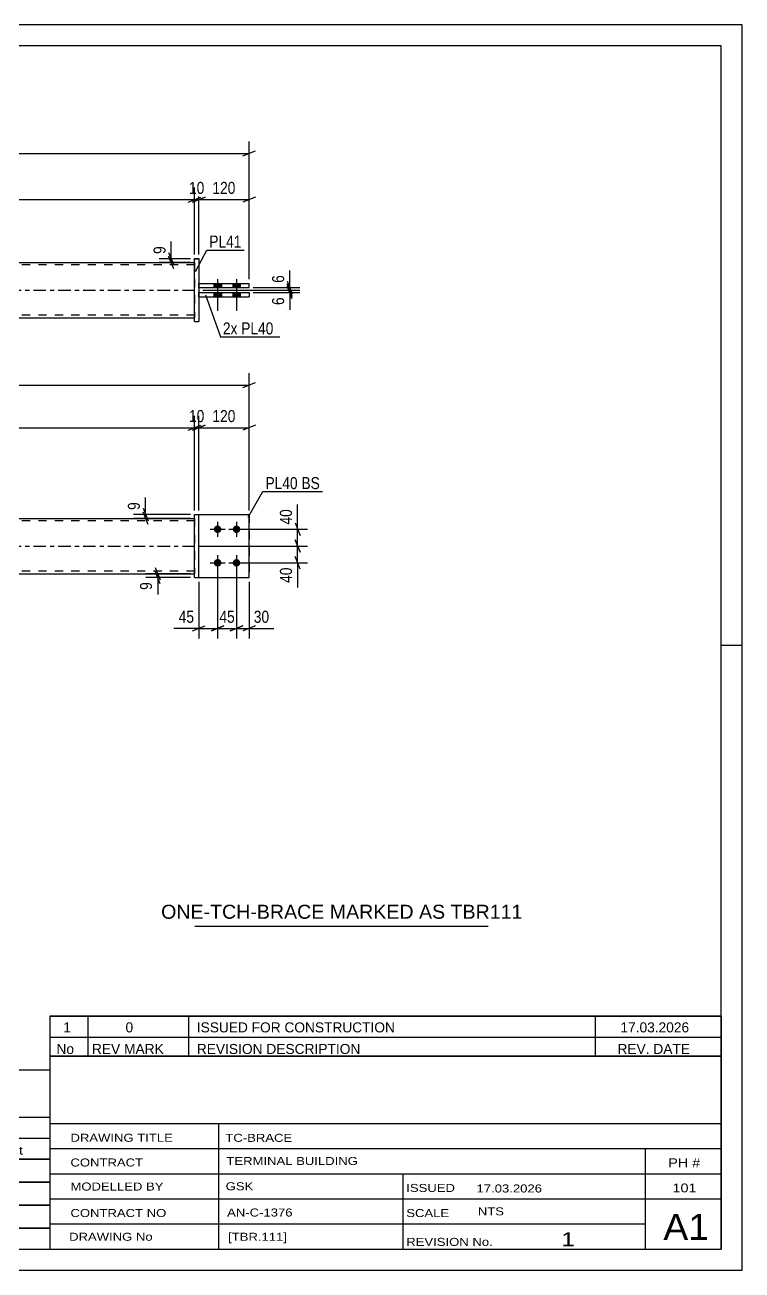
# Model space of a CAD drawing. Header units: millimetres. Extents: x 0 to 420, y 0 to 297.
# Drawn here: x 249 to 420, y 0 to 297 of the extents above; entities that cross this region are included whole.
import ezdxf

# ---------------------------------------------------------------- set-up
doc = ezdxf.new("R2010")
doc.units = ezdxf.units.MM
doc.linetypes.add('DXK_LINE_DOT2', pattern=[3.9198, 1.9599, -1.9599])
doc.linetypes.add('DXK_LINE_DOT3', pattern=[5.9187, 2.979, -0.9799, 0.9799, -0.9799])
doc.styles.add('Arial', font='ARIAL.TTF', dxfattribs={"height": 0.2})
doc.styles.add('Arial Narrow', font='ARIALN.TTF', dxfattribs={"height": 0.2})

# ---------------------------------------------------------------- blocks, each defined once
blk = doc.blocks.new('Unknown-581591945-1127')
at = {"color": 5, "linetype": 'Continuous'}
for p, q in [((420, 297), (0, 297)), ((420, 0), (420, 297)), ((415, 292), (5, 292)), ((415, 5), (415, 292)), ((420, 149), (415, 149)), ((5, 5), (415, 5)), ((0, 0), (420, 0))]:
    blk.add_line(p, q, dxfattribs=at)
blk = doc.blocks.new('Part-581591945-1367 - 1364')
at = {"color": 2, "linetype": 'Continuous'}
for p, q in [((289.47, 180.2), (290.47, 180.2)), ((289.47, 165.2), (289.47, 180.2)), ((290.47, 165.2), (290.47, 180.2)), ((289.47, 165.2), (289.47, 165.2)), ((289.47, 165.2), (290.47, 165.2))]:
    blk.add_line(p, q, dxfattribs=at)
at = {"color": 7, "linetype": 'DXK_LINE_DOT2'}
for p, q in [((289.47, 180.2), (290.47, 180.2)), ((289.47, 165.2), (290.47, 165.2))]:
    blk.add_line(p, q, dxfattribs=at)
blk = doc.blocks.new('Bolt-581591945-1379 - 1364')
at = {"linetype": 'Continuous'}
for points in [[(294.97, 177.6), (295.15, 177.58), (295.33, 177.52), (295.49, 177.43), (295.63, 177.3), (295.75, 177.15), (295.82, 176.98), (295.86, 176.79), (295.86, 176.6), (295.82, 176.42), (295.75, 176.25), (295.63, 176.1), (295.49, 175.97), (295.33, 175.88), (295.15, 175.82), (294.97, 175.8), (294.78, 175.82), (294.6, 175.88), (294.44, 175.97), (294.3, 176.1), (294.19, 176.25), (294.11, 176.42), (294.07, 176.6), (294.07, 176.79), (294.11, 176.98), (294.19, 177.15), (294.3, 177.3), (294.44, 177.43), (294.6, 177.52), (294.78, 177.58)], [(299.47, 177.6), (299.65, 177.58), (299.83, 177.52), (299.99, 177.43), (300.13, 177.3), (300.25, 177.15), (300.32, 176.98), (300.36, 176.79), (300.36, 176.6), (300.32, 176.42), (300.25, 176.25), (300.13, 176.1), (299.99, 175.97), (299.83, 175.88), (299.65, 175.82), (299.47, 175.8), (299.28, 175.82), (299.1, 175.88), (298.94, 175.97), (298.8, 176.1), (298.69, 176.25), (298.61, 176.42), (298.57, 176.6), (298.57, 176.79), (298.61, 176.98), (298.69, 177.15), (298.8, 177.3), (298.94, 177.43), (299.1, 177.52), (299.28, 177.58)], [(294.97, 169.6), (295.15, 169.58), (295.33, 169.52), (295.49, 169.43), (295.63, 169.3), (295.75, 169.15), (295.82, 168.98), (295.86, 168.79), (295.86, 168.6), (295.82, 168.42), (295.75, 168.25), (295.63, 168.1), (295.49, 167.97), (295.33, 167.88), (295.15, 167.82), (294.97, 167.8), (294.78, 167.82), (294.6, 167.88), (294.44, 167.97), (294.3, 168.1), (294.19, 168.25), (294.11, 168.42), (294.07, 168.6), (294.07, 168.79), (294.11, 168.98), (294.19, 169.15), (294.3, 169.3), (294.44, 169.43), (294.6, 169.52), (294.78, 169.58)], [(299.47, 169.6), (299.65, 169.58), (299.83, 169.52), (299.99, 169.43), (300.13, 169.3), (300.25, 169.15), (300.32, 168.98), (300.36, 168.79), (300.36, 168.6), (300.32, 168.42), (300.25, 168.25), (300.13, 168.1), (299.99, 167.97), (299.83, 167.88), (299.65, 167.82), (299.47, 167.8), (299.28, 167.82), (299.1, 167.88), (298.94, 167.97), (298.8, 168.1), (298.69, 168.25), (298.61, 168.42), (298.57, 168.6), (298.57, 168.79), (298.61, 168.98), (298.69, 169.15), (298.8, 169.3), (298.94, 169.43), (299.1, 169.52), (299.28, 169.58)]]:
    blk.add_hatch(color=1, dxfattribs=at).paths.add_polyline_path(points)
at = {"color": 1, "linetype": 'Continuous'}
for p, q in [((294.97, 178.5), (294.97, 174.9)), ((299.47, 178.5), (299.47, 174.9)), ((293.17, 176.7), (296.77, 176.7)), ((297.67, 176.7), (301.27, 176.7)), ((294.97, 170.5), (294.97, 166.9)), ((299.47, 170.5), (299.47, 166.9)), ((293.17, 168.7), (296.77, 168.7)), ((297.67, 168.7), (301.27, 168.7))]:
    blk.add_line(p, q, dxfattribs=at)
blk = doc.blocks.new('Part-581591945-1440 - 1364')
at = {"linetype": 'Continuous'}
blk.add_hatch(color=2, dxfattribs=at).paths.add_polyline_path([(150.85, 179.3), (150.05, 180.7), (151.65, 180.7)])
at = {"color": 2, "linetype": 'Continuous'}
for p, q in [((120.85, 179.3), (289.47, 179.3)), ((150.85, 179.3), (150.05, 180.7)), ((150.05, 180.7), (151.65, 180.7)), ((151.65, 180.7), (150.85, 179.3)), ((120.85, 166.1), (289.47, 166.1))]:
    blk.add_line(p, q, dxfattribs=at)
at = {"color": 7, "linetype": 'DXK_LINE_DOT2'}
for p, q in [((120.85, 166.1), (120.85, 179.3)), ((289.47, 178.7), (120.85, 178.7)), ((289.47, 179.3), (289.47, 166.1)), ((289.47, 166.7), (120.85, 166.7))]:
    blk.add_line(p, q, dxfattribs=at)
at = {"color": 7, "linetype": 'DXK_LINE_DOT3'}
blk.add_line((120.85, 172.7), (289.47, 172.7), dxfattribs=at)
at = {"color": 2, "linetype": 'Continuous'}
blk.add_circle((150.85, 180.2), 1, dxfattribs=at)
blk = doc.blocks.new('Part-581591945-1445 - 1364')
at = {"color": 2, "linetype": 'Continuous'}
for p, q in [((290.47, 180.2), (302.47, 180.2)), ((302.47, 180.2), (302.47, 180.2)), ((302.47, 165.2), (302.47, 180.2)), ((290.47, 165.2), (302.47, 165.2))]:
    blk.add_line(p, q, dxfattribs=at)
at = {"color": 7, "linetype": 'DXK_LINE_DOT2'}
for p, q in [((290.47, 180.2), (302.47, 180.2)), ((290.47, 165.2), (290.47, 180.2)), ((290.47, 165.2), (290.47, 165.2)), ((290.47, 165.2), (302.47, 165.2))]:
    blk.add_line(p, q, dxfattribs=at)
blk = doc.blocks.new('Part-581591945-1450 - 1364')
at = {"color": 7, "linetype": 'DXK_LINE_DOT2'}
for p, q in [((290.47, 180.2), (302.47, 180.2)), ((290.47, 165.2), (290.47, 180.2)), ((290.47, 180.2), (302.47, 180.2)), ((302.47, 180.2), (302.47, 180.2)), ((302.47, 180.2), (302.47, 165.2)), ((290.47, 165.2), (290.47, 165.2)), ((290.47, 165.2), (302.47, 165.2)), ((290.47, 165.2), (302.47, 165.2))]:
    blk.add_line(p, q, dxfattribs=at)
blk = doc.blocks.new('Part-581591945-1778 - 1767')
at = {"color": 2, "linetype": 'Continuous'}
for p, q in [((290.47, 233.15), (302.47, 233.15)), ((290.47, 232.15), (290.47, 233.15)), ((290.47, 232.14), (290.47, 232.15)), ((290.47, 232.15), (302.47, 232.15)), ((302.47, 233.15), (302.47, 232.14))]:
    blk.add_line(p, q, dxfattribs=at)
at = {"color": 7, "linetype": 'DXK_LINE_DOT2'}
for p, q in [((290.47, 233.14), (302.47, 233.14)), ((290.47, 232.14), (302.47, 232.14))]:
    blk.add_line(p, q, dxfattribs=at)
blk = doc.blocks.new('Part-581591945-1773 - 1767')
at = {"linetype": 'Continuous'}
blk.add_hatch(color=2, dxfattribs=at).paths.add_polyline_path([(150.85, 233.74), (150.05, 235.14), (151.65, 235.14)])
at = {"color": 2, "linetype": 'Continuous'}
for p, q in [((120.85, 240.34), (289.47, 240.34)), ((150.85, 233.74), (150.05, 235.14)), ((150.05, 235.14), (151.65, 235.14)), ((151.65, 235.14), (150.85, 233.74)), ((120.85, 227.14), (289.47, 227.14))]:
    blk.add_line(p, q, dxfattribs=at)
at = {"color": 7, "linetype": 'DXK_LINE_DOT2'}
for p, q in [((120.85, 240.34), (120.85, 227.14)), ((289.47, 239.74), (120.85, 239.74)), ((289.47, 240.34), (289.47, 227.14)), ((289.47, 227.74), (120.85, 227.74))]:
    blk.add_line(p, q, dxfattribs=at)
at = {"color": 7, "linetype": 'DXK_LINE_DOT3'}
blk.add_line((120.85, 233.74), (289.47, 233.74), dxfattribs=at)
at = {"color": 2, "linetype": 'Continuous'}
blk.add_circle((150.85, 234.64), 1, dxfattribs=at)
blk = doc.blocks.new('Part-581591945-1783 - 1767')
at = {"color": 2, "linetype": 'Continuous'}
for p, q in [((290.47, 235.35), (302.47, 235.35)), ((290.47, 234.35), (290.47, 235.35)), ((302.47, 234.34), (302.47, 235.35)), ((290.47, 234.34), (290.47, 234.35)), ((290.47, 234.35), (302.47, 234.35))]:
    blk.add_line(p, q, dxfattribs=at)
at = {"color": 7, "linetype": 'DXK_LINE_DOT2'}
for p, q in [((290.47, 235.34), (302.47, 235.34)), ((290.47, 234.34), (302.47, 234.34))]:
    blk.add_line(p, q, dxfattribs=at)
blk = doc.blocks.new('Part-581591945-1788 - 1767')
at = {"color": 2, "linetype": 'Continuous'}
for p, q in [((289.47, 241.24), (289.47, 241.25)), ((289.47, 226.25), (289.47, 241.25)), ((289.47, 241.25), (290.47, 241.25)), ((290.47, 241.24), (290.47, 241.25)), ((290.47, 241.25), (290.47, 226.25)), ((289.47, 226.25), (290.47, 226.25)), ((289.47, 226.24), (289.47, 226.25)), ((290.47, 226.24), (290.47, 226.25))]:
    blk.add_line(p, q, dxfattribs=at)
at = {"color": 7, "linetype": 'DXK_LINE_DOT2'}
for p, q in [((289.47, 241.24), (290.47, 241.24)), ((289.47, 226.24), (290.47, 226.24)), ((290.47, 226.25), (290.47, 226.24))]:
    blk.add_line(p, q, dxfattribs=at)
blk = doc.blocks.new('Bolt-581591945-1800 - 1767')
at = {"linetype": 'Continuous'}
for points in [[(295.87, 235.35), (294.07, 235.35), (294.07, 234.35), (295.87, 234.35)], [(295.87, 235.34), (294.07, 235.34), (294.07, 234.34), (295.87, 234.34)], [(300.37, 235.35), (298.57, 235.35), (298.57, 234.35), (300.37, 234.35)], [(300.37, 235.34), (298.57, 235.34), (298.57, 234.34), (300.37, 234.34)], [(295.87, 233.15), (294.07, 233.15), (294.07, 232.15), (295.87, 232.15)], [(295.87, 233.14), (294.07, 233.14), (294.07, 232.14), (295.87, 232.14)], [(300.37, 233.15), (298.57, 233.15), (298.57, 232.15), (300.37, 232.15)], [(300.37, 233.14), (298.57, 233.14), (298.57, 232.14), (300.37, 232.14)]]:
    blk.add_hatch(color=1, dxfattribs=at).paths.add_polyline_path(points)
at = {"color": 1, "linetype": 'Continuous'}
for p, q in [((294.07, 235.35), (294.07, 234.35)), ((294.07, 235.34), (294.07, 234.34)), ((294.97, 236.35), (294.97, 228.85)), ((294.97, 236.34), (294.97, 228.84)), ((295.87, 235.35), (295.87, 234.35)), ((295.87, 235.34), (295.87, 234.34)), ((298.57, 235.35), (298.57, 234.35)), ((298.57, 235.34), (298.57, 234.34)), ((299.47, 236.35), (299.47, 228.85)), ((299.47, 236.34), (299.47, 228.84)), ((300.37, 235.35), (300.37, 234.35)), ((300.37, 235.34), (300.37, 234.34)), ((294.07, 233.15), (294.07, 232.15)), ((294.07, 233.14), (294.07, 232.14)), ((295.87, 233.15), (295.87, 232.15)), ((295.87, 233.14), (295.87, 232.14)), ((298.57, 233.15), (298.57, 232.15)), ((298.57, 233.14), (298.57, 232.14)), ((300.37, 233.15), (300.37, 232.15)), ((300.37, 233.14), (300.37, 232.14))]:
    blk.add_line(p, q, dxfattribs=at)
blk = doc.blocks.new('StraightDimension-581591945-1665 - 1364')
at = {"color": 7, "linetype": 'Continuous'}
for p, q in [((294.97, 167.7), (294.97, 150.65)), ((299.47, 167.7), (299.47, 150.65)), ((293.47, 152.45), (296.47, 153.65)), ((294.97, 153.05), (299.47, 153.05)), ((300.97, 153.65), (297.97, 152.45))]:
    blk.add_line(p, q, dxfattribs=at)
at = {"color": 0}
blk.add_wipeout([(299.64, 153.8), (299.64, 158), (294.79, 158), (294.79, 153.8)], dxfattribs=at)
at = {"color": 3, "style": 'Arial Narrow'}
blk.add_text('45', height=2.863, dxfattribs=at).set_placement((295.39, 154.4))
blk = doc.blocks.new('StraightDimension-581591945-1505 - 1364')
at = {"color": 7, "linetype": 'Continuous'}
for p, q in [((289.47, 181.2), (289.47, 203.77)), ((290.47, 181.2), (290.47, 203.77)), ((287.97, 200.32), (290.97, 201.52)), ((291.97, 201.52), (288.97, 200.32)), ((289.47, 200.92), (290.47, 200.92))]:
    blk.add_line(p, q, dxfattribs=at)
at = {"color": 0}
blk.add_wipeout([(292.39, 201.67), (292.39, 205.87), (287.54, 205.87), (287.54, 201.67)], dxfattribs=at)
at = {"color": 3, "style": 'Arial Narrow'}
blk.add_text('10', height=2.863, dxfattribs=at).set_placement((288.14, 202.27))
blk = doc.blocks.new('StraightDimension-581591945-1703 - 1364')
at = {"color": 7, "linetype": 'Continuous'}
for p, q in [((300.47, 176.7), (316.43, 176.7)), ((313.43, 178.2), (314.63, 175.2)), ((314.03, 172.7), (314.03, 176.7)), ((290.47, 172.7), (316.43, 172.7)), ((314.63, 171.2), (313.43, 174.2))]:
    blk.add_line(p, q, dxfattribs=at)
at = {"color": 0}
blk.add_wipeout([(313.28, 182.08), (309.08, 182.08), (309.08, 177.22), (313.28, 177.22)], dxfattribs=at)
at = {"color": 7, "linetype": 'Continuous'}
blk.add_line((314.03, 176.7), (314.03, 182.6), dxfattribs=at)
blk.add_line((314.03, 176.7), (314.03, 182.6), dxfattribs=at)
at = {"color": 3, "style": 'Arial Narrow'}
blk.add_text('40', height=2.863, rotation=90.0002, dxfattribs=at).set_placement((312.68, 177.82))
blk = doc.blocks.new('StraightDimension-581591945-1649 - 1364')
at = {"color": 7, "linetype": 'Continuous'}
for p, q in [((294.97, 167.7), (294.97, 150.65)), ((290.47, 164.2), (290.47, 150.65)), ((288.97, 152.45), (291.97, 153.65)), ((290.47, 153.05), (294.97, 153.05)), ((296.47, 153.65), (293.47, 152.45))]:
    blk.add_line(p, q, dxfattribs=at)
at = {"color": 0}
blk.add_wipeout([(289.94, 153.8), (289.94, 158), (285.08, 158), (285.08, 153.8)], dxfattribs=at)
at = {"color": 7, "linetype": 'Continuous'}
blk.add_line((290.47, 153.05), (284.56, 153.05), dxfattribs=at)
blk.add_line((290.47, 153.05), (284.56, 153.05), dxfattribs=at)
at = {"color": 3, "style": 'Arial Narrow'}
blk.add_text('45', height=2.863, dxfattribs=at).set_placement((285.68, 154.4))
blk = doc.blocks.new('StraightDimension-581591945-1730 - 1364')
at = {"color": 7, "linetype": 'Continuous'}
for p, q in [((277.18, 181.7), (278.38, 178.7)), ((288.47, 180.2), (274.93, 180.2)), ((288.47, 179.3), (274.93, 179.3)), ((278.38, 177.8), (277.18, 180.8)), ((277.78, 179.3), (277.78, 180.2))]:
    blk.add_line(p, q, dxfattribs=at)
at = {"color": 0}
blk.add_wipeout([(277.03, 183.75), (272.83, 183.75), (272.83, 180.72), (277.03, 180.72)], dxfattribs=at)
at = {"color": 7, "linetype": 'Continuous'}
blk.add_line((277.78, 180.2), (277.78, 184.28), dxfattribs=at)
blk.add_line((277.78, 180.2), (277.78, 184.28), dxfattribs=at)
at = {"color": 3, "style": 'Arial Narrow'}
blk.add_text('9', height=2.86, rotation=90.0002, dxfattribs=at).set_placement((276.43, 181.32))
blk = doc.blocks.new('StraightDimension-581591945-1496 - 1364')
at = {"color": 7, "linetype": 'Continuous'}
for p, q in [((120.85, 181.2), (120.85, 203.77)), ((289.47, 181.2), (289.47, 203.77)), ((122.35, 201.52), (119.35, 200.32)), ((120.85, 200.92), (289.47, 200.92)), ((287.97, 200.32), (290.97, 201.52))]:
    blk.add_line(p, q, dxfattribs=at)
at = {"color": 0}
blk.add_wipeout([(209.42, 201.67), (209.42, 205.87), (200.9, 205.87), (200.9, 201.67)], dxfattribs=at)
at = {"color": 3, "style": 'Arial Narrow'}
blk.add_text('1686', height=2.863, dxfattribs=at).set_placement((201.5, 202.27))
blk = doc.blocks.new('StraightDimension-581591945-1523 - 1364')
at = {"color": 7, "linetype": 'Continuous'}
for p, q in [((290.47, 181.2), (290.47, 203.77)), ((302.47, 181.2), (302.47, 203.77)), ((288.97, 200.32), (291.97, 201.52)), ((290.47, 200.92), (302.47, 200.92)), ((303.97, 201.52), (300.97, 200.32))]:
    blk.add_line(p, q, dxfattribs=at)
at = {"color": 0}
blk.add_wipeout([(299.81, 201.67), (299.81, 205.87), (293.12, 205.87), (293.12, 201.67)], dxfattribs=at)
at = {"color": 3, "style": 'Arial Narrow'}
blk.add_text('120', height=2.863, dxfattribs=at).set_placement((293.72, 202.27))
blk = doc.blocks.new('StraightDimension-581591945-1546 - 1364')
at = {"color": 7, "linetype": 'Continuous'}
for p, q in [((107.85, 181.2), (107.85, 213.94)), ((302.47, 181.2), (302.47, 213.94)), ((109.35, 211.69), (106.35, 210.49)), ((107.85, 211.09), (302.47, 211.09)), ((300.97, 210.49), (303.97, 211.69))]:
    blk.add_line(p, q, dxfattribs=at)
at = {"color": 0}
blk.add_wipeout([(209.42, 211.84), (209.42, 216.04), (200.9, 216.04), (200.9, 211.84)], dxfattribs=at)
at = {"color": 3, "style": 'Arial Narrow'}
blk.add_text('1946', height=2.863, dxfattribs=at).set_placement((201.5, 212.44))
blk = doc.blocks.new('StraightDimension-581591945-1640 - 1364')
at = {"color": 7, "linetype": 'Continuous'}
for p, q in [((280.07, 167.6), (281.27, 164.6)), ((281.27, 163.7), (280.07, 166.7)), ((288.47, 166.1), (277.82, 166.1)), ((288.47, 165.2), (277.82, 165.2)), ((280.67, 165.2), (280.67, 166.1))]:
    blk.add_line(p, q, dxfattribs=at)
at = {"color": 0}
blk.add_wipeout([(279.92, 164.67), (275.72, 164.67), (275.72, 161.65), (279.92, 161.65)], dxfattribs=at)
at = {"color": 7, "linetype": 'Continuous'}
blk.add_line((280.67, 165.2), (280.67, 161.12), dxfattribs=at)
blk.add_line((280.67, 165.2), (280.67, 161.12), dxfattribs=at)
at = {"color": 3, "style": 'Arial Narrow'}
blk.add_text('9', height=2.86, rotation=90.0002, dxfattribs=at).set_placement((279.32, 162.25))
blk = doc.blocks.new('StraightDimension-581591945-1675 - 1364')
at = {"color": 7, "linetype": 'Continuous'}
for p, q in [((299.47, 167.7), (299.47, 150.65)), ((302.47, 164.2), (302.47, 150.65)), ((297.97, 152.45), (300.97, 153.65)), ((299.47, 153.05), (302.47, 153.05)), ((303.97, 153.65), (300.97, 152.45))]:
    blk.add_line(p, q, dxfattribs=at)
at = {"color": 0}
blk.add_wipeout([(307.85, 153.8), (307.85, 158), (302.99, 158), (302.99, 153.8)], dxfattribs=at)
at = {"color": 7, "linetype": 'Continuous'}
blk.add_line((302.47, 153.05), (308.37, 153.05), dxfattribs=at)
blk.add_line((302.47, 153.05), (308.37, 153.05), dxfattribs=at)
at = {"color": 3, "style": 'Arial Narrow'}
blk.add_text('30', height=2.863, dxfattribs=at).set_placement((303.59, 154.4))
blk = doc.blocks.new('StraightDimension-581591945-1716 - 1364')
at = {"color": 7, "linetype": 'Continuous'}
for p, q in [((290.47, 172.7), (316.43, 172.7)), ((313.43, 174.2), (314.63, 171.2)), ((314.03, 168.7), (314.03, 172.7)), ((314.63, 167.2), (313.43, 170.2)), ((300.47, 168.7), (316.43, 168.7))]:
    blk.add_line(p, q, dxfattribs=at)
at = {"color": 0}
blk.add_wipeout([(313.28, 168.17), (309.08, 168.17), (309.08, 163.32), (313.28, 163.32)], dxfattribs=at)
at = {"color": 7, "linetype": 'Continuous'}
blk.add_line((314.03, 168.7), (314.03, 162.79), dxfattribs=at)
blk.add_line((314.03, 168.7), (314.03, 162.79), dxfattribs=at)
at = {"color": 3, "style": 'Arial Narrow'}
blk.add_text('40', height=2.863, rotation=90.0002, dxfattribs=at).set_placement((312.68, 163.92))
blk = doc.blocks.new('StraightDimension-581591945-1890 - 1767')
at = {"color": 7, "linetype": 'Continuous'}
for p, q in [((288.97, 254.74), (291.97, 255.94)), ((290.47, 242.24), (290.47, 258.19)), ((303.97, 255.94), (300.97, 254.74)), ((302.47, 236.35), (302.47, 258.19)), ((290.47, 255.34), (302.47, 255.34))]:
    blk.add_line(p, q, dxfattribs=at)
at = {"color": 0}
blk.add_wipeout([(299.81, 256.09), (299.81, 260.29), (293.12, 260.29), (293.12, 256.09)], dxfattribs=at)
at = {"color": 3, "style": 'Arial Narrow'}
blk.add_text('120', height=2.863, dxfattribs=at).set_placement((293.72, 256.69))
blk = doc.blocks.new('StraightDimension-581591945-1805 - 1767')
at = {"color": 7, "linetype": 'Continuous'}
for p, q in [((288.47, 241.24), (281.04, 241.24)), ((283.29, 242.74), (284.49, 239.74)), ((284.49, 238.84), (283.29, 241.84)), ((283.89, 240.34), (283.89, 241.24)), ((288.47, 240.34), (281.04, 240.34))]:
    blk.add_line(p, q, dxfattribs=at)
at = {"color": 0}
blk.add_wipeout([(283.14, 244.8), (278.94, 244.8), (278.94, 241.77), (283.14, 241.77)], dxfattribs=at)
at = {"color": 7, "linetype": 'Continuous'}
blk.add_line((283.89, 241.24), (283.89, 245.32), dxfattribs=at)
blk.add_line((283.89, 241.24), (283.89, 245.32), dxfattribs=at)
at = {"color": 3, "style": 'Arial Narrow'}
blk.add_text('9', height=2.86, rotation=90.0002, dxfattribs=at).set_placement((282.54, 242.37))
blk = doc.blocks.new('StraightDimension-581591945-1816 - 1767')
at = {"color": 7, "linetype": 'Continuous'}
for p, q in [((311.56, 235.85), (312.76, 232.85)), ((312.76, 232.24), (311.56, 235.24)), ((291.47, 233.74), (314.56, 233.74)), ((303.47, 234.35), (314.56, 234.35)), ((312.16, 233.74), (312.16, 234.35))]:
    blk.add_line(p, q, dxfattribs=at)
at = {"color": 0}
blk.add_wipeout([(311.41, 237.9), (307.21, 237.9), (307.21, 234.87), (311.41, 234.87)], dxfattribs=at)
at = {"color": 7, "linetype": 'Continuous'}
blk.add_line((312.16, 234.35), (312.16, 238.42), dxfattribs=at)
blk.add_line((312.16, 234.35), (312.16, 238.42), dxfattribs=at)
at = {"color": 3, "style": 'Arial Narrow'}
blk.add_text('6', height=2.86, rotation=90.0002, dxfattribs=at).set_placement((310.81, 235.47))
blk = doc.blocks.new('StraightDimension-581591945-1825 - 1767')
at = {"color": 7, "linetype": 'Continuous'}
for p, q in [((311.56, 235.24), (312.76, 232.24)), ((312.76, 231.65), (311.56, 234.65)), ((291.47, 233.74), (314.56, 233.74)), ((303.47, 233.15), (314.56, 233.15)), ((312.16, 233.15), (312.16, 233.74))]:
    blk.add_line(p, q, dxfattribs=at)
at = {"color": 0}
blk.add_wipeout([(311.41, 232.62), (307.21, 232.62), (307.21, 229.59), (311.41, 229.59)], dxfattribs=at)
at = {"color": 7, "linetype": 'Continuous'}
blk.add_line((312.16, 233.15), (312.16, 229.07), dxfattribs=at)
blk.add_line((312.16, 233.15), (312.16, 229.07), dxfattribs=at)
at = {"color": 3, "style": 'Arial Narrow'}
blk.add_text('6', height=2.86, rotation=90.0002, dxfattribs=at).set_placement((310.81, 230.19))
blk = doc.blocks.new('StraightDimension-581591945-1900 - 1767')
at = {"color": 7, "linetype": 'Continuous'}
for p, q in [((287.97, 254.74), (290.97, 255.94)), ((291.97, 255.94), (288.97, 254.74)), ((289.47, 242.24), (289.47, 258.19)), ((290.47, 242.24), (290.47, 258.19)), ((289.47, 255.34), (290.47, 255.34))]:
    blk.add_line(p, q, dxfattribs=at)
at = {"color": 0}
blk.add_wipeout([(292.39, 256.09), (292.39, 260.29), (287.54, 260.29), (287.54, 256.09)], dxfattribs=at)
at = {"color": 3, "style": 'Arial Narrow'}
blk.add_text('10', height=2.863, dxfattribs=at).set_placement((288.14, 256.69))
blk = doc.blocks.new('StraightDimension-581591945-1910 - 1767')
at = {"color": 7, "linetype": 'Continuous'}
for p, q in [((122.35, 255.94), (119.35, 254.74)), ((120.85, 242.25), (120.85, 258.19)), ((287.97, 254.74), (290.97, 255.94)), ((289.47, 242.24), (289.47, 258.19)), ((120.85, 255.34), (289.47, 255.34))]:
    blk.add_line(p, q, dxfattribs=at)
at = {"color": 0}
blk.add_wipeout([(209.42, 256.09), (209.42, 260.29), (200.9, 260.29), (200.9, 256.09)], dxfattribs=at)
at = {"color": 3, "style": 'Arial Narrow'}
blk.add_text('1686', height=2.863, dxfattribs=at).set_placement((201.5, 256.69))
blk = doc.blocks.new('StraightDimension-581591945-1941 - 1767')
at = {"color": 7, "linetype": 'Continuous'}
for p, q in [((107.85, 236.34), (107.85, 269.19)), ((302.47, 236.35), (302.47, 269.19)), ((109.35, 266.94), (106.35, 265.74)), ((107.85, 266.34), (302.47, 266.34)), ((300.97, 265.74), (303.97, 266.94))]:
    blk.add_line(p, q, dxfattribs=at)
at = {"color": 0}
blk.add_wipeout([(209.42, 267.09), (209.42, 271.29), (200.9, 271.29), (200.9, 267.09)], dxfattribs=at)
at = {"color": 3, "style": 'Arial Narrow'}
blk.add_text('1946', height=2.863, dxfattribs=at).set_placement((201.5, 267.69))
blk = doc.blocks.new('Unknown-581591945-3248')
at = {"color": 7, "linetype": 'Continuous'}
for p, q in [((255, 51.05), (255, 5)), ((255, 51.05), (415, 51.05)), ((415, 51), (415, 5)), ((255, 35), (415, 35)), ((295.14, 35), (295.14, 5)), ((255, 29), (415, 29)), ((397, 5.05), (397, 29.05)), ((255, 23), (415, 23)), ((339.14, 23), (339.14, 5)), ((255, 17), (415, 17)), ((255, 11), (397, 11)), ((255, 5), (415, 5))]:
    blk.add_line(p, q, dxfattribs=at)
at = {"color": 7, "style": 'Arial Narrow'}
for s, height, width, p in [('DRAWING TITLE', 1.9089, 1.425378, (259.88, 30.61)), ('TC-BRACE', 1.909, 1.425378, (296.81, 30.59)), ('TERMINAL BUILDING', 1.9089, 1.425378, (297.06, 25.07)), ('CONTRACT', 1.909, 1.425378, (259.88, 24.71)), ('MODELLED BY', 1.9089, 1.425378, (259.88, 18.98)), ('GSK', 1.909, 1.425378, (296.88, 19.04)), ('ISSUED', 1.909, 1.425378, (339.94, 18.64)), ('17.03.2026', 1.909, 1.425378, (356.69, 18.52)), ('CONTRACT NO', 1.9089, 1.425378, (259.88, 12.66)), ('AN-C-1376', 1.909, 1.425378, (297.23, 12.78)), ('SCALE', 1.909, 1.425378, (339.94, 12.65)), ('A1', 6.204, 1.25, (401.24, 7.2)), ('DRAWING No', 1.909, 1.425378, (259.56, 7)), ('[TBR.111]', 1.909, 1.425378, (297.46, 6.99)), ('1', 3.34, 1.5, (376.91, 5.68)), ('REVISION No.', 1.9089, 1.425378, (339.94, 5.77))]:
    blk.add_text(s, height=height, dxfattribs=dict(at, width=width)).set_placement(p)
at = {"color": 7, "linetype": 'Continuous', "style": 'Arial Narrow'}
for s, height, width, p in [('PH #', 2.1, 1.42538, (402.4, 24.55)), ('101', 2.1, 1.42538, (403.41, 18.55)), ('NTS', 1.909, 1.425378, (357, 13.05))]:
    blk.add_text(s, height=height, dxfattribs=dict(at, width=width)).set_placement(p)
blk = doc.blocks.new('Unknown-581591945-3249')
at = {"color": 7, "linetype": 'Continuous'}
for p, q in [((255, 60.55), (415, 60.55)), ((415, 60.55), (255, 60.55)), ((255, 60.55), (255, 55.55)), ((264, 60.55), (264, 55.55)), ((288, 60.55), (288, 55.55)), ((385, 60.55), (385, 55.55)), ((415, 60.55), (415, 55.55)), ((255, 55.55), (415, 55.55)), ((255, 55.55), (255, 51.05)), ((255, 55.55), (415, 55.55)), ((264, 55.55), (264, 51.05)), ((288, 55.55), (288, 51.05)), ((385, 55.55), (385, 51.05)), ((415, 55.55), (415, 51.05)), ((415, 51.05), (255, 51.05))]:
    blk.add_line(p, q, dxfattribs=at)
at = {"color": 7, "linetype": 'Continuous', "style": 'Arial Narrow'}
for s, height, width, p in [('1', 2.39, 1.196471, (258.16, 56.7)), ('0', 2.39, 1.196471, (273, 56.7)), ('ISSUED FOR CONSTRUCTION', 2.3861, 1.196471, (290, 56.7)), ('17.03.2026', 2.386, 1.196471, (391, 56.7)), ('No', 2.386, 1.2, (256.54, 51.55)), ('REV MARK', 2.386, 1.2, (265, 51.55)), ('REVISION DESCRIPTION', 2.3861, 1.2, (290, 51.55)), ('REV. DATE', 2.386, 1.2, (390.28, 51.55))]:
    blk.add_text(s, height=height, dxfattribs=dict(at, width=width)).set_placement(p)
blk = doc.blocks.new('Unknown-581591945-3250')
at = {"color": 7, "linetype": 'Continuous'}
for p, q in [((95, 47.75), (255, 47.75)), ((95, 36.5), (95, 47.75)), ((255, 47.75), (255, 36.5)), ((95, 36.5), (255, 36.5)), ((95, 36.5), (95, 31.5)), ((255, 36.5), (255, 31.5)), ((95, 31.5), (255, 31.5)), ((95, 31.5), (95, 26.5)), ((119, 31.5), (119, 26.5)), ((154.5, 31.5), (154.5, 26.5)), ((180.5, 31.5), (180.5, 26.5)), ((193.5, 31.5), (193.5, 26.5)), ((211, 31.5), (211, 26.5)), ((233, 31.5), (233, 26.5)), ((255, 31.5), (255, 26.5)), ((95, 26.5), (255, 26.5)), ((95, 26.45), (95, 21.05)), ((95, 26.45), (255, 26.45)), ((119, 26.5), (119, 21)), ((154.5, 26.5), (154.5, 21)), ((180.5, 26.5), (180.5, 21)), ((193.5, 26.5), (193.5, 21)), ((211, 26.5), (211, 21)), ((233, 26.5), (233, 21)), ((255, 26.45), (255, 21.05)), ((95, 21.05), (255, 21.05)), ((95, 20.95), (95, 15.55)), ((95, 20.95), (255, 20.95)), ((119, 21), (119, 15.5)), ((154.5, 21), (154.5, 15.5)), ((180.5, 21), (180.5, 15.5)), ((193.5, 21), (193.5, 15.5)), ((211, 21), (211, 15.5)), ((233, 21), (233, 15.5)), ((255, 20.95), (255, 15.55)), ((95, 15.55), (255, 15.55)), ((95, 15.45), (95, 10.05)), ((95, 15.45), (255, 15.45)), ((119, 15.5), (119, 10)), ((154.5, 15.5), (154.5, 10)), ((180.5, 15.5), (180.5, 10)), ((193.5, 15.5), (193.5, 10)), ((211, 15.5), (211, 10)), ((233, 15.5), (233, 10)), ((255, 15.45), (255, 10.05)), ((95, 10.05), (255, 10.05)), ((95, 10), (255, 10)), ((95, 10), (95, 5)), ((211, 10), (211, 5)), ((233, 10), (233, 5)), ((255, 10), (255, 5)), ((95, 5), (255, 5))]:
    blk.add_line(p, q, dxfattribs=at)
at = {"color": 7, "style": 'Arial Narrow'}
for s, height, width, p in [('GENERAL NOTES & WELD DETAILS :', 2.8633, 1.4, (96.15, 40.06)), ('REFER TYP DRAWING TYP-01', 1.9089, 1.6, (179.7, 40.16)), ("MATERIAL LIST FOR ASSEMBLY MK'D", 1.9089, 1.6, (96.15, 32.56)), ('TBR111', 1.909, 1.794707, (187.59, 32.47)), ('1', 1.91, 1.794707, (217.08, 32.56)), ('No. Required', 1.9089, 1.6, (226.41, 32.56)), ('Mark', 1.909, 1.7, (96.34, 27.5)), ('Profile', 1.909, 1.7, (129.41, 27.5)), ('Material', 1.909, 1.7, (159.54, 27.56)), ('No.', 1.909, 1.7, (184.5, 27.56)), ('Length', 1.909, 1.7, (195, 27.56)), ('Area', 1.909, 1.7, (217.5, 27.56)), ('Weight', 1.909, 1.7, (237, 27.56))]:
    blk.add_text(s, height=height, dxfattribs=dict(at, width=width)).set_placement(p)
at = {"color": 7, "linetype": 'Continuous', "style": 'Arial Narrow'}
for s, height, width, p in [('TBR111', 1.909, 1.794707, (96.5, 22.06)), ('SHS132*6', 1.909, 1.794707, (121, 22.06)), ('E350', 1.909, 1.794707, (160.74, 22.06)), ('1', 1.91, 1.794707, (184.86, 22.06)), ('1686', 1.909, 1.794707, (197.58, 22.06)), ('0.9', 1.909, 1.794707, (221.32, 22.06)), ('40.0', 1.909, 1.794707, (240.14, 22.06)), ('PL40', 1.909, 1.794707, (96.5, 16.56)), ('PL10*120', 1.909, 1.794707, (121, 16.56)), ('E350', 1.909, 1.794707, (160.74, 16.56)), ('4', 1.91, 1.794707, (184.86, 16.56)), ('150', 1.909, 1.794707, (199.77, 16.56)), ('0.0', 1.909, 1.794707, (221.32, 16.56)), ('5.7', 1.909, 1.794707, (242.33, 16.56)), ('PL41', 1.909, 1.794707, (96.5, 11.06)), ('PL10*150', 1.909, 1.794707, (121, 11.06)), ('E350', 1.909, 1.794707, (160.74, 11.06)), ('2', 1.91, 1.794707, (184.86, 11.06)), ('150', 1.909, 1.794707, (199.77, 11.06)), ('0.1', 1.909, 1.794707, (221.32, 11.06)), ('3.5', 1.909, 1.794707, (242.33, 11.06)), ('Total', 1.909, 1.7, (197.33, 6.5)), ('1.2', 1.909, 1.794707, (220.83, 6.5)), ('49.2', 1.909, 1.794707, (240.14, 6.5))]:
    blk.add_text(s, height=height, dxfattribs=dict(at, width=width)).set_placement(p)
blk = doc.blocks.new('Unknown-581591945-3251')
at = {"color": 7, "linetype": 'Continuous'}
blk.add_line((289.5, 82.05), (359.5, 82.05), dxfattribs=at)
at = {"color": 7, "style": 'Arial'}
blk.add_text('ONE-TCH-BRACE MARKED AS TBR111', height=3.3428, dxfattribs=at).set_placement((281.49, 83.8))
blk = doc.blocks.new('MarkSet-581591945-1752 - 1364')
at = {"color": 0}
blk.add_wipeout([(314.05, 186.28), (314.05, 189.28), (306.37, 189.28), (306.37, 186.28)], dxfattribs=at)
blk.add_wipeout([(314.05, 186.28), (314.05, 189.28), (306.37, 189.28), (306.37, 186.28)], dxfattribs=at)
at = {"color": 30, "linetype": 'Continuous'}
blk.add_line((302.27, 179.62), (305.77, 185.68), dxfattribs=at)
at = {"color": 0}
blk.add_wipeout([(319.33, 186.28), (319.33, 189.28), (314.95, 189.28), (314.95, 186.28)], dxfattribs=at)
blk.add_wipeout([(319.33, 186.28), (319.33, 189.28), (314.95, 189.28), (314.95, 186.28)], dxfattribs=at)
at = {"color": 30, "linetype": 'Continuous'}
blk.add_line((305.77, 185.68), (319.93, 185.68), dxfattribs=at)
at = {"color": 3, "style": 'Arial Narrow'}
for s, p in [('PL40', (306.37, 186.28)), ('BS', (314.95, 186.28))]:
    blk.add_text(s, height=2.863, dxfattribs=at).set_placement(p)
blk = doc.blocks.new('Mark-581591945-1784 - 1767')
at = {"color": 0}
blk.add_wipeout([(300.66, 243.9), (300.66, 246.9), (292.98, 246.9), (292.98, 243.9)], dxfattribs=at)
blk.add_wipeout([(300.66, 243.9), (300.66, 246.9), (292.98, 246.9), (292.98, 243.9)], dxfattribs=at)
at = {"color": 30, "linetype": 'Continuous'}
for p, q in [((289.7, 238.22), (292.38, 243.3)), ((292.38, 243.3), (301.26, 243.3))]:
    blk.add_line(p, q, dxfattribs=at)
at = {"color": 3, "style": 'Arial Narrow'}
blk.add_text('PL41', height=2.863, dxfattribs=at).set_placement((292.98, 243.9))
blk = doc.blocks.new('MarkSet-581591945-1973 - 1767')
at = {"color": 0}
blk.add_wipeout([(299.69, 223.18), (299.69, 226.18), (296.22, 226.18), (296.22, 223.18)], dxfattribs=at)
blk.add_wipeout([(299.69, 223.18), (299.69, 226.18), (296.22, 226.18), (296.22, 223.18)], dxfattribs=at)
at = {"color": 30, "linetype": 'Continuous'}
blk.add_line((292.08, 232.6), (295.62, 222.58), dxfattribs=at)
at = {"color": 0}
blk.add_wipeout([(308.27, 223.18), (308.27, 226.18), (300.59, 226.18), (300.59, 223.18)], dxfattribs=at)
blk.add_wipeout([(308.27, 223.18), (308.27, 226.18), (300.59, 226.18), (300.59, 223.18)], dxfattribs=at)
at = {"color": 30, "linetype": 'Continuous'}
blk.add_line((295.62, 222.58), (309.77, 222.58), dxfattribs=at)
at = {"color": 3, "style": 'Arial Narrow'}
for s, p in [('2x', (296.22, 223.18)), ('PL40', (300.59, 223.18))]:
    blk.add_text(s, height=2.863, dxfattribs=at).set_placement(p)

msp = doc.modelspace()

# ---------------------------------------------------------------- block references
for name in ['Unknown-581591945-1127', 'Part-581591945-1788 - 1767', 'Part-581591945-1773 - 1767', 'Part-581591945-1783 - 1767', 'Bolt-581591945-1800 - 1767', 'Part-581591945-1778 - 1767', 'Part-581591945-1440 - 1364', 'Part-581591945-1367 - 1364', 'Part-581591945-1445 - 1364', 'Part-581591945-1450 - 1364', 'Bolt-581591945-1379 - 1364', 'Unknown-581591945-3251', 'Unknown-581591945-3249', 'Unknown-581591945-3248', 'Unknown-581591945-3250']:
    msp.add_blockref(name, (0, 0))

# ---------------------------------------------------------------- next in the draw order: block references
for name in ['StraightDimension-581591945-1890 - 1767', 'StraightDimension-581591945-1505 - 1364', 'StraightDimension-581591945-1665 - 1364']:
    msp.add_blockref(name, (0, 0))

# ---------------------------------------------------------------- next in the draw order: block references
for name in ['StraightDimension-581591945-1805 - 1767', 'StraightDimension-581591945-1816 - 1767', 'StraightDimension-581591945-1730 - 1364', 'StraightDimension-581591945-1703 - 1364', 'StraightDimension-581591945-1649 - 1364', 'StraightDimension-581591945-1675 - 1364']:
    msp.add_blockref(name, (0, 0))

# ---------------------------------------------------------------- next in the draw order: block references
for name in ['StraightDimension-581591945-1900 - 1767', 'StraightDimension-581591945-1825 - 1767', 'StraightDimension-581591945-1496 - 1364', 'StraightDimension-581591945-1716 - 1364', 'StraightDimension-581591945-1640 - 1364']:
    msp.add_blockref(name, (0, 0))

# ---------------------------------------------------------------- next in the draw order: block references
for name in ['StraightDimension-581591945-1910 - 1767', 'MarkSet-581591945-1973 - 1767', 'StraightDimension-581591945-1523 - 1364']:
    msp.add_blockref(name, (0, 0))

# ---------------------------------------------------------------- next in the draw order: block references
for name in ['StraightDimension-581591945-1941 - 1767', 'StraightDimension-581591945-1546 - 1364']:
    msp.add_blockref(name, (0, 0))

# ---------------------------------------------------------------- next in the draw order: block references
for name in ['Mark-581591945-1784 - 1767', 'MarkSet-581591945-1752 - 1364']:
    msp.add_blockref(name, (0, 0))

doc.saveas('drawing.dxf')
